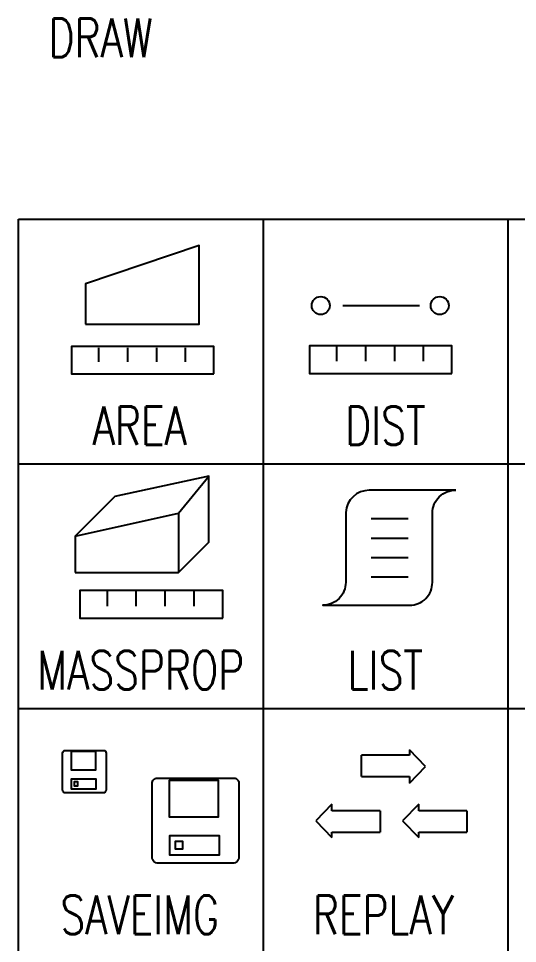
# Model space of a CAD drawing. Extents: x 1.7 to 12.8, y 1.1 to 13.1.
# Drawn here: x 4.63 to 5.451, y 2.605 to 4.126 of the extents above; entities that cross this region are included whole.
import ezdxf
from ezdxf.enums import TextEntityAlignment as Align

# ---------------------------------------------------------------- set-up
doc = ezdxf.new("R2010")
doc.units = 0
doc.header["$MEASUREMENT"] = 0
doc.linetypes.add('Dashed', pattern=[0.75, 0.5, -0.25])
for name, color, linetype in [('Borders', 252, 'Continuous'), ('Icons', 7, 'Continuous'), ('Text English', 7, 'Continuous')]:
    doc.layers.add(name, color=color, linetype=linetype)
doc.styles.add('Roman Simplex', font='romans.shx', dxfattribs={"width": 0.75, "height": 0.0625})

# ---------------------------------------------------------------- blocks, each defined once
blk = doc.blocks.new('AREA')
at = {"layer": 'Icons', "color": 1}
blk.add_lwpolyline([(4.7405, 3.6234), (4.9272, 3.6234), (4.9272, 3.7527), (4.7405, 3.6897), (4.7405, 3.6234)], dxfattribs=at)
at = {"layer": 'Icons', "color": 2}
for points in [[(4.9515, 3.5416), (4.9515, 3.5869), (4.7173, 3.5869), (4.7173, 3.5416), (4.9515, 3.5416)], [(4.7626, 3.5615), (4.7626, 3.5847)], [(4.8101, 3.5615), (4.8101, 3.5847)], [(4.8576, 3.5615), (4.8576, 3.5847)], [(4.9051, 3.5615), (4.9051, 3.5847)]]:
    blk.add_lwpolyline(points, dxfattribs=at)
blk = doc.blocks.new('DISTANCE')
at = {"layer": 'Icons', "color": 1, "linetype": 'Dashed'}
blk.add_lwpolyline([(5.1637, 3.6541), (5.2897, 3.6541)], dxfattribs=at)
at = {"layer": 'Icons', "color": 2}
for points in [[(5.3427, 3.5425), (5.3427, 3.5878), (5.1085, 3.5878), (5.1085, 3.5425), (5.3427, 3.5425)], [(5.1538, 3.5624), (5.1538, 3.5867)], [(5.2013, 3.5624), (5.2013, 3.5867)], [(5.2488, 3.5624), (5.2488, 3.5867)], [(5.2963, 3.5624), (5.2963, 3.5867)]]:
    blk.add_lwpolyline(points, dxfattribs=at)
at = {"layer": 'Icons', "color": 1}
for centre in [(5.1272, 3.6541), (5.3228, 3.6541)]:
    blk.add_circle(centre, 0.0148, dxfattribs=at)
blk = doc.blocks.new('MASSPROP')
at = {"layer": 'Icons', "color": 1}
for points in [[(4.7233, 3.275), (4.8935, 3.3125), (4.9432, 3.3733)], [(4.7233, 3.2153), (4.8935, 3.2153), (4.9432, 3.265), (4.9432, 3.3733), (4.7885, 3.3402), (4.7233, 3.275), (4.7233, 3.2153)], [(4.8935, 3.3125), (4.8935, 3.2153)]]:
    blk.add_lwpolyline(points, dxfattribs=at)
at = {"layer": 'Icons', "color": 2}
for points in [[(4.9664, 3.1401), (4.9664, 3.1854), (4.731, 3.1854), (4.731, 3.1401), (4.9664, 3.1401)], [(4.7764, 3.16), (4.7764, 3.1843)], [(4.8239, 3.16), (4.8239, 3.1843)], [(4.8714, 3.16), (4.8714, 3.1843)], [(4.9189, 3.16), (4.9189, 3.1843)]]:
    blk.add_lwpolyline(points, dxfattribs=at)
blk = doc.blocks.new('LIST')
at = {"layer": 'Icons'}
blk.add_lwpolyline([(5.3494, 3.3504), (5.2069, 3.3504, 0.397093), (5.1682, 3.3139), (5.1682, 3.199, -0.414214), (5.1306, 3.1614), (5.2732, 3.1614, 0.414214), (5.3107, 3.199), (5.3107, 3.3128, -0.422728), (5.3494, 3.3504, -0.971429)], format="xyb", dxfattribs=at)
for points in [[(5.2102, 3.3039), (5.271, 3.3039)], [(5.2102, 3.2719), (5.271, 3.2719)], [(5.2102, 3.2398), (5.271, 3.2398)], [(5.2102, 3.2078), (5.271, 3.2078)]]:
    blk.add_lwpolyline(points, dxfattribs=at)
blk = doc.blocks.new('SAVEIMG')
at = {"layer": 'Icons'}
for points in [[(4.7072, 2.9227), (4.7702, 2.9227, -0.439902), (4.7742, 2.9183), (4.7742, 2.8579, -0.414214), (4.7691, 2.8527), (4.7079, 2.8527, -0.414214), (4.7028, 2.8579), (4.7028, 2.9183, -0.426731), (4.7072, 2.9227)], [(4.8586, 2.877), (4.9846, 2.877, -0.439902), (4.9927, 2.8682), (4.9927, 2.7474, -0.414214), (4.9824, 2.7371), (4.8601, 2.7371, -0.414214), (4.8498, 2.7474), (4.8498, 2.8682, -0.426731), (4.8586, 2.877)]]:
    blk.add_lwpolyline(points, format="xyb", dxfattribs=at)
at = {"layer": 'Icons', "color": 7}
for points in [[(4.7574, 2.891), (4.7574, 2.9209), (4.7169, 2.9209), (4.7169, 2.891), (4.7574, 2.891), (4.7574, 2.891)], [(4.7582, 2.8597), (4.7582, 2.8752), (4.717, 2.8752), (4.717, 2.8597), (4.7582, 2.8597), (4.7582, 2.8597)], [(4.9591, 2.8136), (4.9591, 2.8733), (4.8781, 2.8733), (4.8781, 2.8136), (4.9591, 2.8136), (4.9591, 2.8136)], [(4.9606, 2.751), (4.9606, 2.782), (4.8783, 2.782), (4.8783, 2.751), (4.9606, 2.751), (4.9606, 2.751)]]:
    blk.add_lwpolyline(points, dxfattribs=at)
at = {"layer": 'Icons', "color": 250}
for points in [[(4.7281, 2.8645), (4.7281, 2.8708), (4.7218, 2.8708), (4.7218, 2.8645), (4.7281, 2.8645), (4.7281, 2.8645)], [(4.9004, 2.7606), (4.9004, 2.7731), (4.8879, 2.7731), (4.8879, 2.7606), (4.9004, 2.7606), (4.9004, 2.7606)]]:
    blk.add_lwpolyline(points, dxfattribs=at)
blk = doc.blocks.new('REPLAY')
at = {"layer": 'Icons', "color": 8}
for p, q in [((5.2995, 2.8962), (5.273, 2.9234)), ((5.273, 2.9234), (5.273, 2.9146)), ((5.1939, 2.88), (5.1939, 2.9146)), ((5.273, 2.9146), (5.1939, 2.9146)), ((5.273, 2.8689), (5.2995, 2.8962)), ((5.1939, 2.88), (5.273, 2.88)), ((5.273, 2.88), (5.273, 2.8689))]:
    blk.add_line(p, q, dxfattribs=at)
at = {"layer": 'Icons', "color": 1}
for p, q in [((5.1456, 2.8342), (5.119, 2.8069)), ((5.1456, 2.8231), (5.1456, 2.8342)), ((5.2882, 2.8342), (5.2616, 2.8069)), ((5.2882, 2.8231), (5.2882, 2.8342)), ((5.2246, 2.8231), (5.1456, 2.8231)), ((5.2246, 2.8231), (5.2246, 2.7885)), ((5.3672, 2.8231), (5.2882, 2.8231)), ((5.3672, 2.8231), (5.3672, 2.7885)), ((5.119, 2.8069), (5.1456, 2.7796)), ((5.2616, 2.8069), (5.2882, 2.7796)), ((5.1456, 2.7885), (5.2246, 2.7885)), ((5.1456, 2.7796), (5.1456, 2.7885)), ((5.2882, 2.7885), (5.3672, 2.7885)), ((5.2882, 2.7796), (5.2882, 2.7885))]:
    blk.add_line(p, q, dxfattribs=at)

msp = doc.modelspace()

# ---------------------------------------------------------------- linework, layer by layer
at = {"layer": 'Borders'}
for p, q in [((4.6303, 1.3833), (4.6303, 3.7959)), ((4.6303, 3.7959), (6.2387, 3.7959)), ((5.0324, 3.7959), (5.0324, 1.3833)), ((5.4345, 3.7959), (5.4345, 1.3833)), ((4.6303, 3.3938), (6.2387, 3.3938)), ((4.6303, 2.9917), (6.2387, 2.9917))]:
    msp.add_line(p, q, dxfattribs=at)
at = {"layer": 'Icons', "color": 8}
for p, q in [((5.2995, 2.8962), (5.273, 2.9234)), ((5.273, 2.9234), (5.273, 2.9146)), ((5.1939, 2.88), (5.1939, 2.9146)), ((5.273, 2.9146), (5.1939, 2.9146)), ((5.273, 2.8689), (5.2995, 2.8962)), ((5.1939, 2.88), (5.273, 2.88)), ((5.273, 2.88), (5.273, 2.8689))]:
    msp.add_line(p, q, dxfattribs=at)
at = {"layer": 'Icons', "color": 1}
for p, q in [((5.1456, 2.8342), (5.119, 2.8069)), ((5.1456, 2.8231), (5.1456, 2.8342)), ((5.2882, 2.8342), (5.2616, 2.8069)), ((5.2882, 2.8231), (5.2882, 2.8342)), ((5.2246, 2.8231), (5.1456, 2.8231)), ((5.2246, 2.8231), (5.2246, 2.7885)), ((5.3672, 2.8231), (5.2882, 2.8231)), ((5.3672, 2.8231), (5.3672, 2.7885)), ((5.119, 2.8069), (5.1456, 2.7796)), ((5.2616, 2.8069), (5.2882, 2.7796)), ((5.1456, 2.7885), (5.2246, 2.7885)), ((5.1456, 2.7796), (5.1456, 2.7885)), ((5.2882, 2.7885), (5.3672, 2.7885)), ((5.2882, 2.7796), (5.2882, 2.7885))]:
    msp.add_line(p, q, dxfattribs=at)
for points in [[(4.7405, 3.6234), (4.9272, 3.6234), (4.9272, 3.7527), (4.7405, 3.6897), (4.7405, 3.6234)], [(4.7233, 3.2153), (4.8935, 3.2153), (4.9432, 3.265), (4.9432, 3.3733), (4.7885, 3.3402), (4.7233, 3.275), (4.7233, 3.2153)], [(4.7233, 3.275), (4.8935, 3.3125), (4.9432, 3.3733)], [(4.8935, 3.3125), (4.8935, 3.2153)]]:
    msp.add_lwpolyline(points, dxfattribs=at)
at = {"layer": 'Icons', "color": 1, "linetype": 'Dashed'}
msp.add_lwpolyline([(5.1637, 3.6541), (5.2897, 3.6541)], dxfattribs=at)
at = {"layer": 'Icons', "color": 2}
for points in [[(4.9515, 3.5416), (4.9515, 3.5869), (4.7173, 3.5869), (4.7173, 3.5416), (4.9515, 3.5416)], [(4.7626, 3.5615), (4.7626, 3.5847)], [(4.8101, 3.5615), (4.8101, 3.5847)], [(4.8576, 3.5615), (4.8576, 3.5847)], [(4.9051, 3.5615), (4.9051, 3.5847)], [(5.3427, 3.5425), (5.3427, 3.5878), (5.1085, 3.5878), (5.1085, 3.5425), (5.3427, 3.5425)], [(5.1538, 3.5624), (5.1538, 3.5867)], [(5.2013, 3.5624), (5.2013, 3.5867)], [(5.2488, 3.5624), (5.2488, 3.5867)], [(5.2963, 3.5624), (5.2963, 3.5867)], [(4.9664, 3.1401), (4.9664, 3.1854), (4.731, 3.1854), (4.731, 3.1401), (4.9664, 3.1401)], [(4.7764, 3.16), (4.7764, 3.1843)], [(4.8239, 3.16), (4.8239, 3.1843)], [(4.8714, 3.16), (4.8714, 3.1843)], [(4.9189, 3.16), (4.9189, 3.1843)]]:
    msp.add_lwpolyline(points, dxfattribs=at)
at = {"layer": 'Icons'}
for points in [[(5.3494, 3.3504), (5.2069, 3.3504, 0.397093), (5.1682, 3.3139), (5.1682, 3.199, -0.414214), (5.1306, 3.1614), (5.2732, 3.1614, 0.414214), (5.3107, 3.199), (5.3107, 3.3128, -0.422728), (5.3494, 3.3504, -0.971429)], [(4.7072, 2.9227), (4.7702, 2.9227, -0.439902), (4.7742, 2.9183), (4.7742, 2.8579, -0.414214), (4.7691, 2.8527), (4.7079, 2.8527, -0.414214), (4.7028, 2.8579), (4.7028, 2.9183, -0.426731), (4.7072, 2.9227)], [(4.8586, 2.877), (4.9846, 2.877, -0.439902), (4.9927, 2.8682), (4.9927, 2.7474, -0.414214), (4.9824, 2.7371), (4.8601, 2.7371, -0.414214), (4.8498, 2.7474), (4.8498, 2.8682, -0.426731), (4.8586, 2.877)]]:
    msp.add_lwpolyline(points, format="xyb", dxfattribs=at)
for points in [[(5.2102, 3.3039), (5.271, 3.3039)], [(5.2102, 3.2719), (5.271, 3.2719)], [(5.2102, 3.2398), (5.271, 3.2398)], [(5.2102, 3.2078), (5.271, 3.2078)]]:
    msp.add_lwpolyline(points, dxfattribs=at)
at = {"layer": 'Icons', "color": 7}
for points in [[(4.7574, 2.891), (4.7574, 2.9209), (4.7169, 2.9209), (4.7169, 2.891), (4.7574, 2.891), (4.7574, 2.891)], [(4.7582, 2.8597), (4.7582, 2.8752), (4.717, 2.8752), (4.717, 2.8597), (4.7582, 2.8597), (4.7582, 2.8597)], [(4.9591, 2.8136), (4.9591, 2.8733), (4.8781, 2.8733), (4.8781, 2.8136), (4.9591, 2.8136), (4.9591, 2.8136)], [(4.9606, 2.751), (4.9606, 2.782), (4.8783, 2.782), (4.8783, 2.751), (4.9606, 2.751), (4.9606, 2.751)]]:
    msp.add_lwpolyline(points, dxfattribs=at)
at = {"layer": 'Icons', "color": 250}
for points in [[(4.7281, 2.8645), (4.7281, 2.8708), (4.7218, 2.8708), (4.7218, 2.8645), (4.7281, 2.8645), (4.7281, 2.8645)], [(4.9004, 2.7606), (4.9004, 2.7731), (4.8879, 2.7731), (4.8879, 2.7606), (4.9004, 2.7606), (4.9004, 2.7606)]]:
    msp.add_lwpolyline(points, dxfattribs=at)
at = {"layer": 'Icons', "color": 1}
for centre in [(5.1272, 3.6541), (5.3228, 3.6541)]:
    msp.add_circle(centre, 0.0148, dxfattribs=at)

# ---------------------------------------------------------------- block references
for name in ['AREA', 'DISTANCE', 'MASSPROP', 'LIST', 'SAVEIMG', 'REPLAY']:
    msp.add_blockref(name, (0, 0))

# ---------------------------------------------------------------- texts
at = {"layer": 'Text English', "color": 1, "style": 'Roman Simplex', "width": 0.75}
msp.add_text('DRAW', height=0.0634, dxfattribs=at).set_placement((4.6797, 4.0626))
at = {"layer": 'Text English', "style": 'Roman Simplex', "width": 0.75}
for s, p in [('AREA', (4.8296, 3.425)), ('DIST', (5.2335, 3.425)), ('MASSPROP', (4.8314, 3.0229)), ('LIST', (5.2335, 3.0229)), ('SAVEIMG', (4.8296, 2.6208)), ('REPLAY', (5.2304, 2.6208))]:
    msp.add_text(s, height=0.06336, dxfattribs=at).set_placement(p, align=Align.CENTER)

doc.saveas('drawing.dxf')
